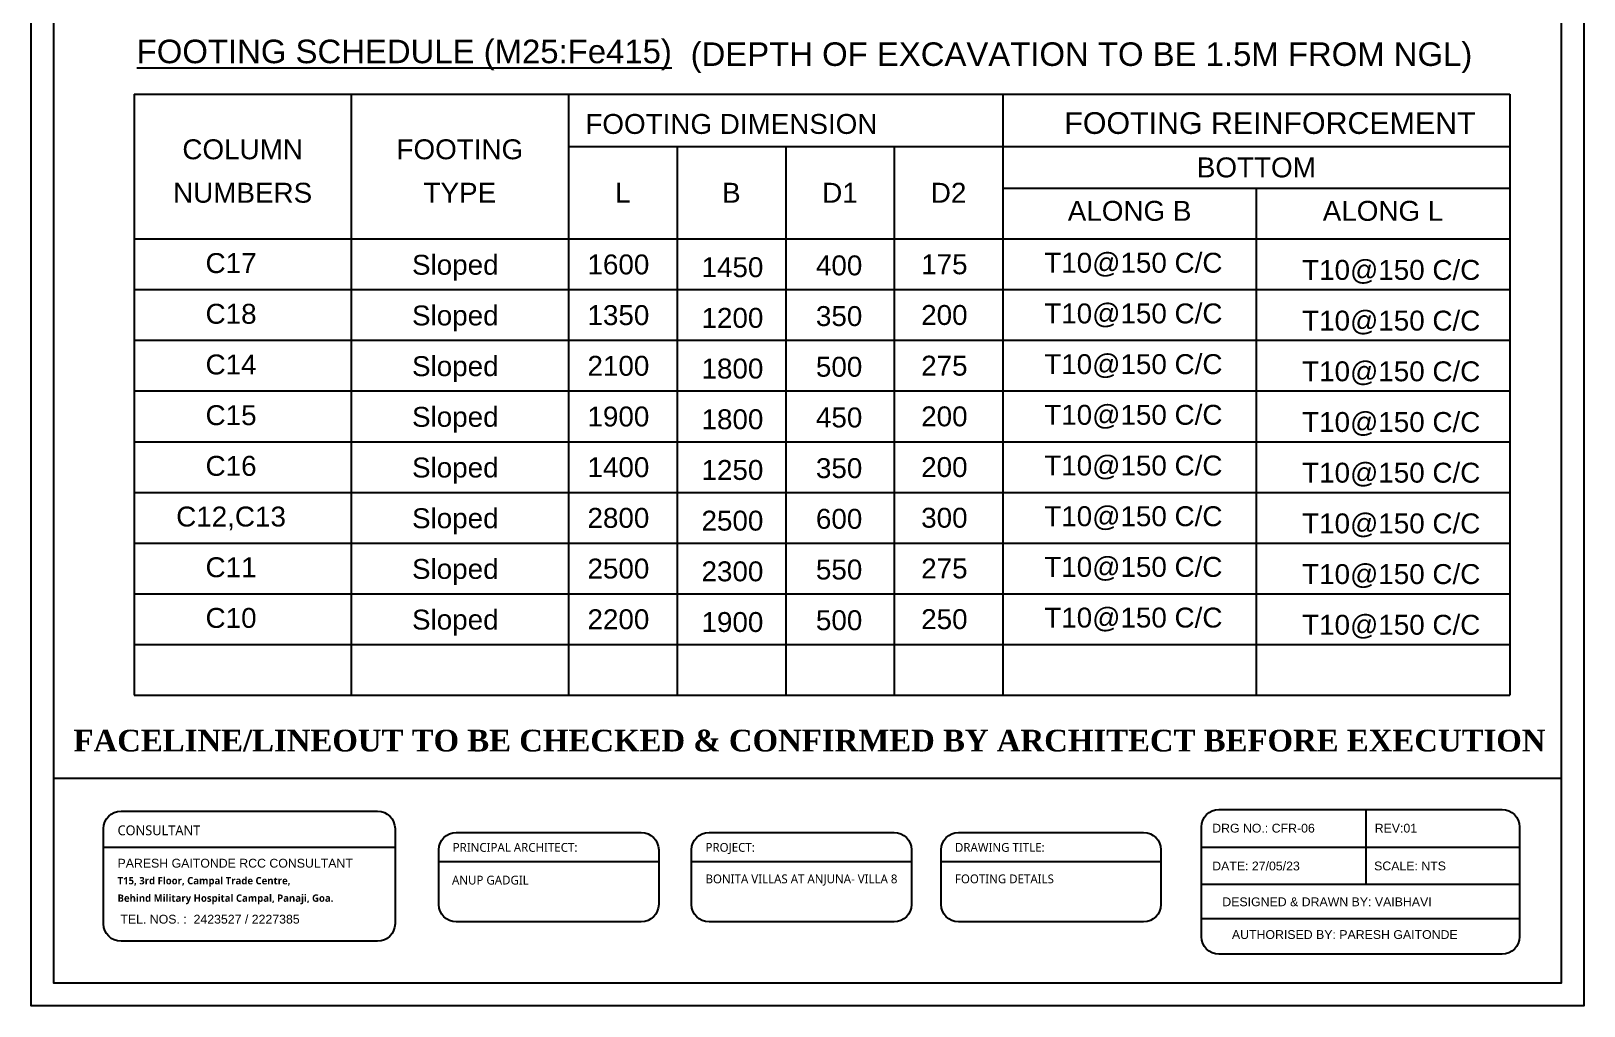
# Model space of a CAD drawing. Header units: millimetres. Extents: x 660818 to 959388, y -495289 to 50450.
# Drawn here: x 706786 to 717509, y -169836 to -163104 of the extents above; entities that cross this region are included whole.
import ezdxf
from ezdxf.enums import TextEntityAlignment as Align

# ---------------------------------------------------------------- set-up
doc = ezdxf.new("R2010")
doc.units = ezdxf.units.MM
doc.header["$LTSCALE"] = 0.01
doc.header["$MEASUREMENT"] = 0
for name, color, linetype in [('Labels', 4, 'Continuous'), ('Schedule Border', 60, 'Continuous'), ('Schedule Header', 4, 'Continuous'), ('Schedule Line', 60, 'Continuous'), ('Text', 7, 'Continuous')]:
    doc.layers.add(name, color=color, linetype=linetype)
doc.styles.add('SC-FTG1', font='SansSerif')
doc.styles.get("Standard").update_dxf_attribs({"font": 'arial.ttf'})
doc.styles.add('style1', font='timesbd.ttf', dxfattribs={"height": 200})

msp = doc.modelspace()

# ---------------------------------------------------------------- linework, layer by layer
at = {"color": 40}
msp.add_line((706943.711, -168263.23), (717351.3, -168263.23), dxfattribs=at)
at = {"color": 151}
for p, q in [((716003.388, -168478.641), (716003.388, -168993.795)), ((707286.663, -168740.375), (709299.018, -168740.375)), ((714868.124, -168739.364), (717064.888, -168739.364)), ((709601.005, -168839.079), (711119.85, -168839.079)), ((711347.096, -168839.079), (712865.94, -168839.079)), ((713069.729, -168839.079), (714588.573, -168839.079)), ((714868.124, -168993.795), (717064.888, -168993.795)), ((714868.124, -169232.847), (717064.888, -169232.847))]:
    msp.add_line(p, q, dxfattribs=at)
for points in [[(706785.739, -156690.937), (717509.272, -156690.937), (717509.272, -169835.531), (706785.739, -169835.531)], [(706943.711, -156848.909), (717351.3, -156848.909), (717351.3, -169677.559), (706943.711, -169677.559)]]:
    msp.add_lwpolyline(points, close=True)
for points in [[(707407.164, -168490.562), (709178.518, -168490.562, -0.414213562), (709299.018, -168611.063), (709299.018, -169268.903, -0.414213562), (709178.518, -169389.403), (707407.164, -169389.403, -0.414213562), (707286.663, -169268.903), (707286.663, -168611.063, -0.414213562)], [(714988.625, -168478.641), (716944.388, -168478.641, -0.414213562), (717064.888, -168599.141), (717064.888, -169357.342, -0.414213562), (716944.388, -169477.843), (714988.625, -169477.843, -0.414213562), (714868.124, -169357.342), (714868.124, -168599.141, -0.414213562)], [(709721.506, -168637.289), (710999.349, -168637.289, -0.414213562), (711119.85, -168757.79), (711119.85, -169135.047, -0.414213562), (710999.349, -169255.547), (709721.506, -169255.547, -0.414213562), (709601.005, -169135.047), (709601.005, -168757.79, -0.414213562)], [(711467.596, -168637.289), (712745.44, -168637.289, -0.414213562), (712865.94, -168757.79), (712865.94, -169135.047, -0.414213562), (712745.44, -169255.547), (711467.596, -169255.547, -0.414213562), (711347.096, -169135.047), (711347.096, -168757.79, -0.414213562)], [(713190.229, -168637.289), (714468.073, -168637.289, -0.414213562), (714588.573, -168757.79), (714588.573, -169135.047, -0.414213562), (714468.073, -169255.547), (713190.229, -169255.547, -0.414213562), (713069.729, -169135.047), (713069.729, -168757.79, -0.414213562)]]:
    msp.add_lwpolyline(points, format="xyb", close=True, dxfattribs=at)
at = {"layer": 'Schedule Border'}
for p, q in [((707496.846, -163539.566), (716996.846, -163539.566)), ((707496.846, -163539.566), (707496.846, -167689.566)), ((708996.846, -163539.566), (708996.846, -167689.566)), ((710496.846, -163539.566), (710496.846, -167689.566)), ((713496.846, -163539.566), (713496.846, -167689.566)), ((707496.846, -164539.566), (710496.846, -164539.566)), ((710496.846, -164539.566), (716996.846, -164539.566))]:
    msp.add_line(p, q, dxfattribs=at)
at = {"layer": 'Schedule Line'}
for p, q in [((716996.846, -163539.566), (716996.846, -167689.566)), ((710496.846, -163902.066), (716996.846, -163902.066)), ((710496.846, -163902.066), (710496.846, -167689.566)), ((711246.846, -163902.066), (711246.846, -167689.566)), ((711996.846, -163902.066), (711996.846, -167689.566)), ((712746.846, -163902.066), (712746.846, -167689.566)), ((713496.846, -164189.566), (716996.846, -164189.566)), ((715246.846, -164189.566), (715246.846, -167689.566)), ((707496.846, -164889.566), (710496.846, -164889.566)), ((710496.846, -164889.566), (716996.846, -164889.566)), ((707496.846, -165239.566), (710496.846, -165239.566)), ((710496.846, -165239.566), (716996.846, -165239.566)), ((707496.846, -165589.566), (710496.846, -165589.566)), ((710496.846, -165589.566), (716996.846, -165589.566)), ((707496.846, -165939.566), (710496.846, -165939.566)), ((710496.846, -165939.566), (716996.846, -165939.566)), ((707496.846, -166289.566), (710496.846, -166289.566)), ((710496.846, -166289.566), (716996.846, -166289.566)), ((707496.846, -166639.566), (710496.846, -166639.566)), ((710496.846, -166639.566), (716996.846, -166639.566)), ((707496.846, -166989.566), (710496.846, -166989.566)), ((710496.846, -166989.566), (716996.846, -166989.566)), ((707496.846, -167339.566), (710496.846, -167339.566)), ((710496.846, -167339.566), (716996.846, -167339.566)), ((707496.846, -167689.566), (710496.846, -167689.566)), ((710496.846, -167689.566), (716996.846, -167689.566))]:
    msp.add_line(p, q, dxfattribs=at)

# ---------------------------------------------------------------- texts
at = {"color": 151, "attachment_point": 1}
for s, width, heights, insert, char_height in [('{\\fLucida Calligraphy|b0|i0|c0|p66;CONSULTANT}', 1188.69725, [-67.626], (707382.891, -168589.173), 67.62566), ('{\\fLucida Calligraphy|b0|i0|c0|p66;PRINCIPAL ARCHITECT:}', 5632.23919, [-60.863], (709697.233, -168710.287), 60.8631), ('{\\fLucida Calligraphy|b0|i0|c0|p66;PROJECT:}', 3995.39936, [-60.863], (711443.324, -168710.287), 60.8631), ('{\\fLucida Calligraphy|b0|i0|c0|p66;DRAWING TITLE:}', 3995.39936, [-60.863], (713165.956, -168710.287), 60.8631), ('PARESH GAITONDE RCC CONSULTANT', 7423.30961, [-62.98], (707382.891, -168819.52), 60.8631), ('{\\fLucida Calligraphy|b1|i0|c0|p66;T15, 3rd Floor, Campal Trade Centre,}', 7423.30961, [-67.626], (707382.891, -168945.36), 50.71925), ('{\\fLucida Calligraphy|b0|i0|c0|p66;\\H0.9x;\\C40;ANUP GADGIL}', 2138.49799, [-60.863], (709692.608, -168936.208), 67.62566), ('{\\fLucida Calligraphy|b0|i0|c0|p66;\\H0.9x;\\C40;BONITA VILLAS AT ANJUNA- VILLA 8}', 1541.57726, [-164.556], (711443.324, -168927.936), 67.62566), ('{\\fLucida Calligraphy|b0|i0|c0|p66;\\H0.9x;\\C40;FOOTING DETAILS}', 4591.02795, [-60.863], (713165.956, -168927.936), 67.62566), ('{\\fLucida Calligraphy|b1|i0|c0|p66;Behind Military Hospital Campal, Panaji, Goa.}', 9060.06026, [-67.626], (707382.891, -169065.783), 50.71925)]:
    msp.add_mtext_dynamic_manual_height_columns(s, width=width, gutter_width=12.5, heights=heights, dxfattribs=dict(at, insert=insert, char_height=char_height))
at = {"color": 151, "char_height": 60.8631, "attachment_point": 1}
for s, insert, width in [('DRG NO.: CFR-06', (714942.212, -168577.592), 763.18634), ('REV:01', (716064.352, -168577.592), 763.18634), ('DATE: 27/05/23', (714942.212, -168838.823), 763.18634), ('SCALE: NTS', (716060.333, -168838.476), 763.18634), ('DESIGNED & DRAWN BY: VAIBHAVI', (715012.16, -169086.222), 1840.38536), ('TEL. NOS. :  2423527 / 2227385', (707402.464, -169206.088), 1840.38536), ('AUTHORISED BY: PARESH GAITONDE', (715078.41, -169312.152), 1840.38536)]:
    msp.add_mtext(s, dxfattribs=dict(at, insert=insert, width=width))
at = {"layer": 'Labels', "style": 'SC-FTG1'}
for s, p in [('%%uFOOTING SCHEDULE (M25:Fe415)', (707515.203, -163326.437)), ('(DEPTH OF EXCAVATION TO BE 1.5M FROM NGL)', (711340.439, -163345.017))]:
    msp.add_text(s, height=162.5, dxfattribs=at).set_placement(p)
at = {"layer": 'Schedule Header', "style": 'SC-FTG1'}
for s, height, p in [('FOOTING DIMENSION', 137.5, (711621.846, -163814.566)), ('FOOTING REINFORCEMENT', 150, (715341.123, -163814.566)), ('COLUMN', 137.5, (708246.846, -163989.566)), ('FOOTING', 137.5, (709746.846, -163989.566)), ('BOTTOM', 137.5, (715246.846, -164114.566)), ('NUMBERS', 137.5, (708246.846, -164289.566)), ('TYPE', 137.5, (709746.846, -164289.566)), ('L', 137.5, (710871.846, -164289.566)), ('B', 137.5, (711621.846, -164289.566)), ('D1', 137.5, (712371.846, -164289.566)), ('D2', 137.5, (713121.846, -164289.566)), ('ALONG B', 137.5, (714371.846, -164414.566)), ('ALONG L', 137.5, (716121.846, -164414.566))]:
    msp.add_text(s, height=height, dxfattribs=at).set_placement(p, align=Align.CENTER)
for s, p in [('C17', (708166.97, -164706.504)), ('Sloped', (709715.367, -164718.139)), ('1600', (710841.664, -164715.701)), ('1450', (711629.146, -164734.831)), ('400', (712365.858, -164722.32)), ('175', (713092.681, -164714.835)), ('T10@150 C/C', (714397.766, -164704.211)), ('T10@150 C/C', (716178.423, -164753.753)), ('C18', (708166.97, -165056.504)), ('Sloped', (709715.367, -165068.139)), ('1350', (710841.664, -165065.701)), ('1200', (711629.146, -165084.831)), ('350', (712365.858, -165072.32)), ('200', (713092.681, -165064.835)), ('T10@150 C/C', (714397.766, -165054.211)), ('T10@150 C/C', (716178.423, -165103.753)), ('C14', (708166.97, -165406.504)), ('Sloped', (709715.367, -165418.139)), ('2100', (710841.664, -165415.701)), ('500', (712365.858, -165422.32)), ('275', (713092.681, -165414.835)), ('T10@150 C/C', (714397.766, -165404.211)), ('1800', (711629.146, -165434.831)), ('T10@150 C/C', (716178.423, -165453.753)), ('T10@150 C/C', (714397.766, -165754.211)), ('C15', (708166.97, -165756.504)), ('Sloped', (709715.367, -165768.139)), ('1900', (710841.664, -165765.701)), ('1800', (711629.146, -165784.831)), ('450', (712365.858, -165772.32)), ('200', (713092.681, -165764.835)), ('T10@150 C/C', (716178.423, -165803.753)), ('C16', (708166.97, -166106.504)), ('Sloped', (709715.367, -166118.139)), ('1400', (710841.664, -166115.701)), ('1250', (711629.146, -166134.831)), ('350', (712365.858, -166122.32)), ('200', (713092.681, -166114.835)), ('T10@150 C/C', (714397.766, -166104.211)), ('T10@150 C/C', (716178.423, -166153.753)), ('C12,C13', (708166.97, -166456.504)), ('Sloped', (709715.367, -166468.139)), ('2800', (710841.664, -166465.701)), ('2500', (711629.146, -166484.831)), ('600', (712365.858, -166472.32)), ('300', (713092.681, -166464.835)), ('T10@150 C/C', (714397.766, -166454.211)), ('T10@150 C/C', (716178.423, -166503.753)), ('C11', (708166.97, -166806.504)), ('Sloped', (709715.367, -166818.139)), ('2500', (710841.664, -166815.701)), ('275', (713092.681, -166814.835)), ('T10@150 C/C', (714397.766, -166804.211)), ('2300', (711629.146, -166834.831)), ('550', (712365.858, -166822.32)), ('T10@150 C/C', (716178.423, -166853.753)), ('C10', (708166.97, -167156.504)), ('Sloped', (709715.367, -167168.139)), ('2200', (710841.664, -167165.701)), ('1900', (711629.146, -167184.831)), ('500', (712365.858, -167172.32)), ('250', (713092.681, -167164.835)), ('T10@150 C/C', (714397.766, -167154.211)), ('T10@150 C/C', (716178.423, -167203.753))]:
    msp.add_text(s, height=137.5, dxfattribs=at).set_placement(p, align=Align.MIDDLE_CENTER)
at = {"layer": 'Text', "color": 7, "lineweight": 25, "style": 'style1'}
msp.add_text('FACELINE/LINEOUT TO BE CHECKED & CONFIRMED BY ARCHITECT BEFORE EXECUTION', height=150, dxfattribs=at).set_placement((707078.767, -168078.48))

doc.saveas('drawing.dxf')
